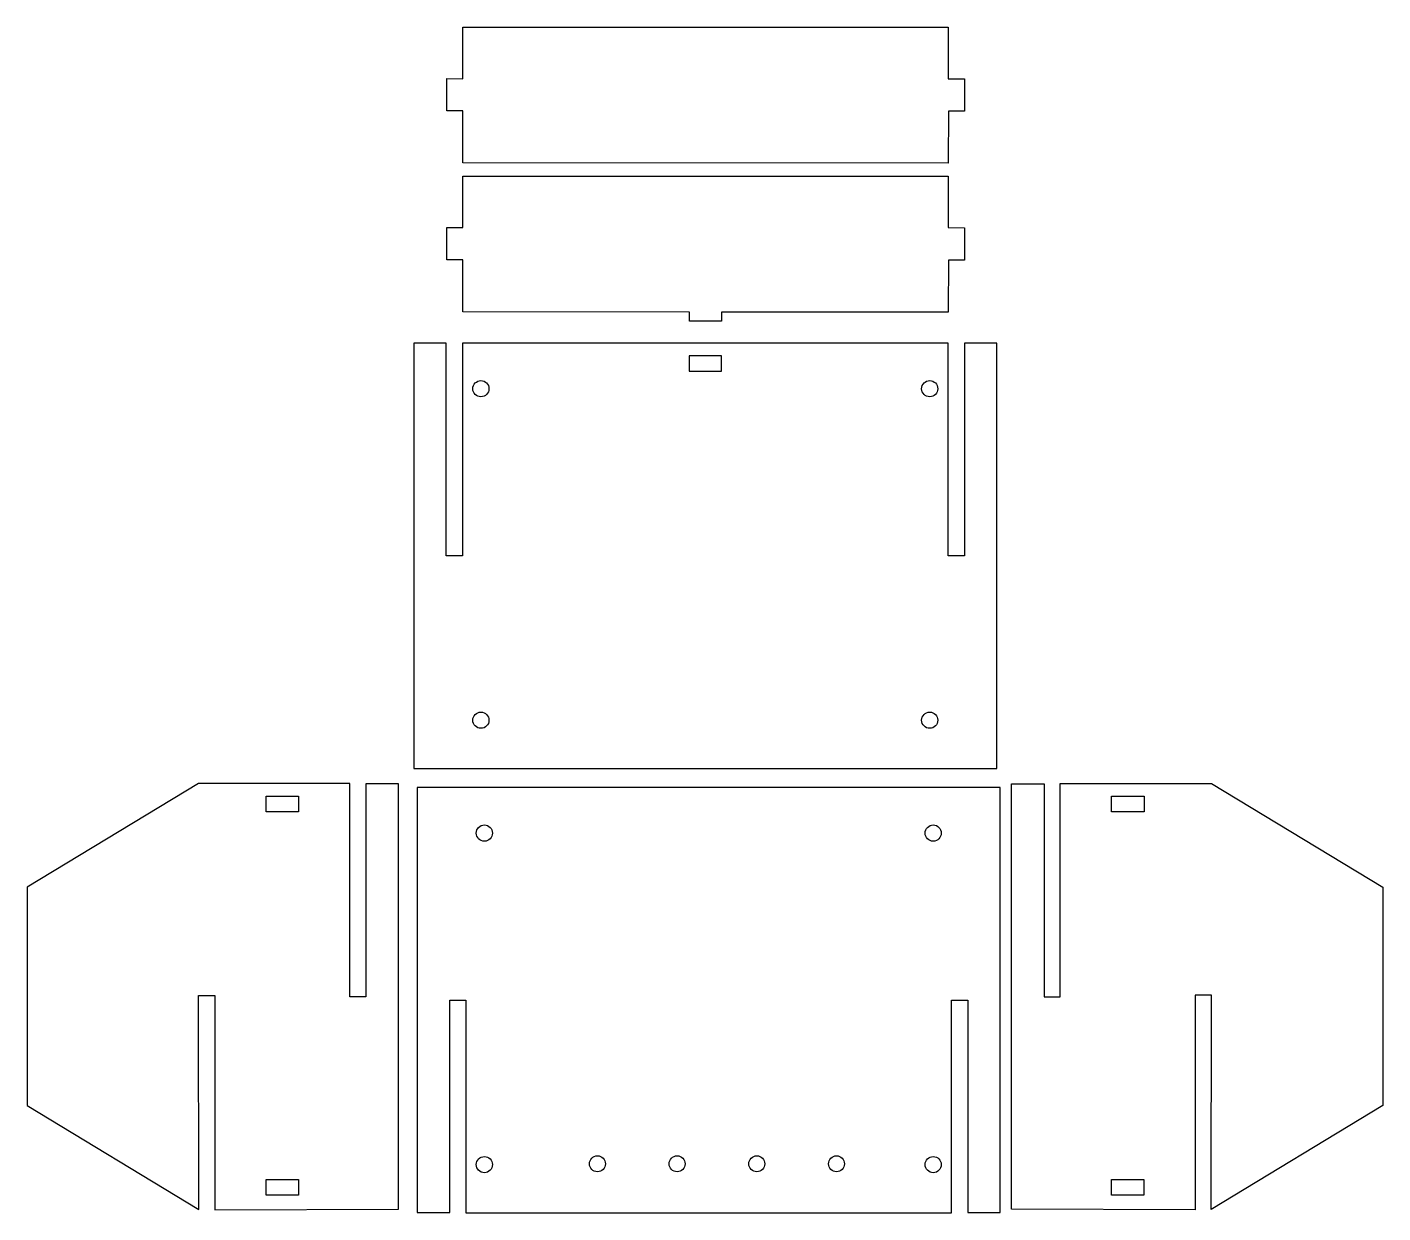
# Model space of a CAD drawing. Header units: millimetres. Extents: x 121 to 461, y 92 to 389.
import ezdxf

# ---------------------------------------------------------------- set-up
doc = ezdxf.new("R2010")
doc.units = ezdxf.units.MM
doc.layers.get('0').update_dxf_attribs({"linetype": 'CONTINUOUS', "true_color": 0xffffff})

msp = doc.modelspace()

# ---------------------------------------------------------------- linework, layer by layer
at = {"color": 4, "true_color": 0x00ffff}
for p, q in [((230.19, 389.27), (352.06, 389.27)), ((230.19, 376.33), (230.19, 389.27)), ((230.19, 389.27), (230.19, 389.27)), ((352.06, 389.27), (352.06, 376.33)), ((226.23, 368.24), (226.2, 376.35)), ((226.2, 376.35), (230.19, 376.33)), ((352.06, 376.33), (356.11, 376.32)), ((356.11, 376.32), (356.1, 368.15)), ((230.19, 368.24), (226.23, 368.24)), ((230.19, 355.23), (230.19, 368.24)), ((352.08, 368.14), (352.06, 355.14)), ((356.1, 368.15), (352.08, 368.14)), ((352.06, 355.14), (230.19, 355.23)), ((230.19, 351.88), (352.06, 351.88)), ((230.19, 338.94), (230.19, 351.88)), ((230.19, 351.88), (230.19, 351.88)), ((352.06, 351.88), (352.06, 338.94)), ((226.23, 330.85), (226.2, 338.97)), ((226.2, 338.97), (230.19, 338.94)), ((352.06, 338.94), (356.11, 338.93)), ((356.11, 338.93), (356.1, 330.76)), ((230.19, 330.85), (226.23, 330.85)), ((230.19, 317.84), (230.19, 330.85)), ((352.08, 330.75), (352.06, 317.76)), ((356.1, 330.76), (352.08, 330.75)), ((287.1, 317.72), (230.19, 317.84)), ((287.09, 315.5), (287.1, 317.72)), ((295.12, 317.75), (295.11, 315.5)), ((352.06, 317.76), (295.12, 317.75)), ((295.11, 315.5), (287.09, 315.5)), ((226.07, 309.92), (217.94, 309.92)), ((217.94, 309.92), (217.94, 203.19)), ((226.07, 256.57), (226.07, 309.92)), ((352.05, 309.98), (230.13, 309.98)), ((230.13, 309.98), (230.13, 256.57)), ((352.05, 256.57), (352.05, 309.98)), ((364.25, 309.92), (356.12, 309.92)), ((356.12, 309.92), (356.12, 256.57)), ((364.25, 203.19), (364.25, 309.92)), ((364.25, 309.92), (364.25, 309.92)), ((295.16, 306.8), (287.03, 306.8)), ((287.03, 306.8), (287.03, 302.9)), ((295.16, 302.9), (295.16, 306.8)), ((295.16, 306.8), (295.16, 306.8)), ((287.03, 302.9), (295.16, 302.9)), ((232.69, 298.5), (232.69, 298.5)), ((232.73, 298.52), (232.73, 298.52)), ((232.73, 298.52), (232.73, 298.52)), ((345.34, 298.5), (345.34, 298.5)), ((345.37, 298.52), (345.37, 298.52)), ((230.13, 256.57), (226.07, 256.57)), ((356.12, 256.57), (352.05, 256.57)), ((232.73, 215.32), (232.73, 215.32)), ((345.37, 215.32), (345.37, 215.32)), ((217.94, 203.19), (364.25, 203.19)), ((163.92, 199.46), (120.87, 173.46)), ((178.65, 199.42), (163.92, 199.46)), ((201.85, 199.42), (178.65, 199.42)), ((201.85, 145.92), (201.85, 199.42)), ((214.04, 199.39), (205.91, 199.37)), ((205.91, 199.37), (205.91, 145.92)), ((214.04, 92.64), (214.04, 199.39)), ((365.09, 198.47), (218.79, 198.47)), ((218.79, 198.47), (218.79, 91.74)), ((365.09, 91.74), (365.09, 198.47)), ((367.96, 92.64), (367.96, 199.39)), ((367.96, 199.39), (376.09, 199.37)), ((376.09, 199.37), (376.09, 145.88)), ((380.15, 145.88), (380.15, 199.42)), ((380.15, 199.42), (403.35, 199.42)), ((403.35, 199.42), (418.08, 199.46)), ((418.08, 199.46), (461.13, 173.46)), ((180.84, 196.28), (188.97, 196.28)), ((180.84, 192.37), (180.84, 196.28)), ((180.84, 196.28), (180.84, 196.28)), ((188.97, 196.28), (188.97, 192.37)), ((393.05, 196.28), (401.18, 196.28)), ((393.05, 192.37), (393.05, 196.28)), ((393.05, 196.28), (393.05, 196.28)), ((401.18, 196.28), (401.18, 192.37)), ((188.97, 192.37), (180.84, 192.37)), ((401.18, 192.37), (393.05, 192.37)), ((233.56, 186.98), (233.56, 186.98)), ((233.6, 187), (233.6, 187)), ((233.6, 187), (233.6, 187)), ((346.21, 186.98), (346.21, 186.98)), ((346.24, 187), (346.24, 187)), ((120.87, 173.46), (120.87, 118.59)), ((461.13, 173.46), (461.13, 118.59)), ((414.04, 146.35), (414, 92.43)), ((418.1, 146.35), (414.04, 146.35)), ((418.02, 92.53), (418.1, 146.35)), ((163.98, 92.53), (163.9, 146.24)), ((163.9, 146.24), (167.96, 146.24)), ((167.96, 146.24), (168, 92.43)), ((205.91, 145.92), (201.85, 145.92)), ((226.92, 91.74), (226.92, 145.09)), ((226.92, 145.09), (230.98, 145.09)), ((230.98, 145.09), (230.98, 91.68)), ((352.9, 91.68), (352.9, 145.09)), ((352.9, 145.09), (356.96, 145.09)), ((356.96, 145.09), (356.96, 91.74)), ((376.09, 145.88), (380.15, 145.88)), ((120.87, 118.59), (163.98, 92.53)), ((461.13, 118.59), (418.02, 92.53)), ((233.6, 103.8), (233.6, 103.8)), ((237.66, 103.8), (237.66, 103.8)), ((346.24, 103.8), (346.24, 103.8)), ((180.84, 100.05), (188.97, 100.05)), ((180.84, 96.15), (180.84, 100.05)), ((180.84, 100.05), (180.84, 100.05)), ((188.97, 100.05), (188.97, 96.15)), ((393.03, 100.05), (401.16, 100.05)), ((393.03, 96.15), (393.03, 100.05)), ((393.03, 100.05), (393.03, 100.05)), ((401.16, 100.05), (401.16, 96.15)), ((188.97, 96.15), (180.84, 96.15)), ((401.16, 96.15), (393.03, 96.15)), ((168, 92.43), (214.04, 92.64)), ((214.04, 92.64), (214.04, 92.64)), ((414, 92.43), (367.96, 92.64)), ((367.96, 92.64), (367.96, 92.64)), ((218.79, 91.74), (226.92, 91.74)), ((218.79, 91.74), (218.79, 91.74)), ((230.98, 91.68), (352.9, 91.68)), ((356.96, 91.74), (365.09, 91.74))]:
    msp.add_line(p, q, dxfattribs=at)
for centre, radius in [((234.76, 298.52), 2.03), ((347.4, 298.52), 2.03), ((234.76, 215.32), 2.03), ((347.4, 215.32), 2.03), ((235.63, 187), 2.03), ((348.27, 187), 2.03), ((235.63, 103.8), 2.03), ((264, 104), 2), ((284, 104), 2), ((304, 104), 2), ((324, 104), 2), ((348.27, 103.8), 2.03)]:
    msp.add_circle(centre, radius)

doc.saveas('drawing.dxf')
